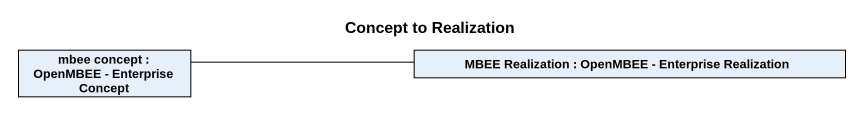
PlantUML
@startuml
title Concept to Realization
rectangle "mbee concept : OpenMBEE - Enterprise Concept" as mbee_concept
rectangle "MBEE Realization : OpenMBEE - Enterprise Realization" as MBEE_Realization
mbee_concept -right- MBEE_Realization
@enduml
